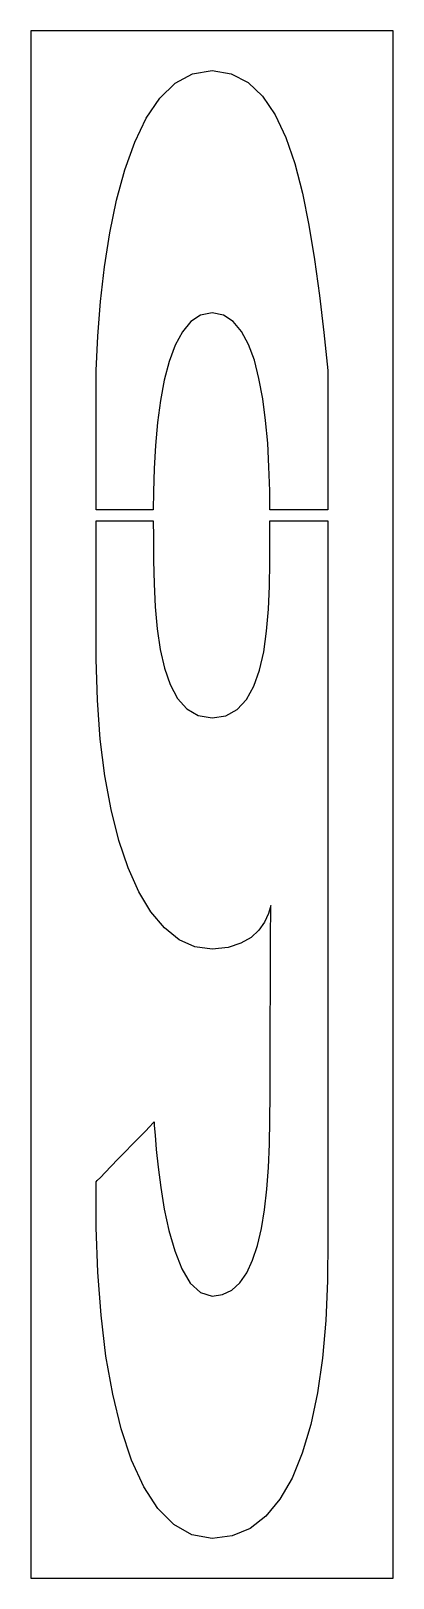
# Model space of a CAD drawing. Extents: x 0 to 25, y 0 to 107.
import ezdxf

# ---------------------------------------------------------------- set-up
doc = ezdxf.new("R2010")
doc.units = 0
doc.layers.add('CUT', color=7, linetype='Continuous')
doc.layers.add('OUTSIDE', color=1, linetype='Continuous')

msp = doc.modelspace()

# ---------------------------------------------------------------- linework, layer by layer
at = {"layer": 'CUT'}
for points in [[(16.435, 76.85), (16.345, 78.48), (16.205, 80.06), (16.005, 81.56), (15.745, 82.96), (15.425, 84.22), (15.015, 85.31), (14.535, 86.22), (13.955, 86.9), (13.285, 87.34), (12.505, 87.5), (11.715, 87.35), (11.035, 86.9), (10.455, 86.2), (9.955, 85.27), (9.545, 84.14), (9.205, 82.85), (8.935, 81.43), (8.735, 79.91), (8.595, 78.34), (8.495, 76.73), (8.455, 75.12), (8.447, 73.876), (4.495, 73.876), (4.495, 75.2), (4.495, 76.86), (4.495, 78.52), (4.495, 80.19), (4.495, 81.85), (4.495, 83.51), (4.615, 85.88), (4.805, 88.29), (5.085, 90.69), (5.455, 93.04), (5.915, 95.29), (6.485, 97.39), (7.165, 99.3), (7.965, 100.97), (8.895, 102.34), (9.955, 103.38), (11.155, 104.04), (12.505, 104.26), (13.835, 104.04), (14.995, 103.43), (15.995, 102.48), (16.855, 101.2), (17.595, 99.64), (18.215, 97.83), (18.745, 95.79), (19.185, 93.57), (19.575, 91.2), (19.915, 88.71), (20.215, 86.14), (20.505, 83.51), (20.505, 78.51), (20.505, 73.876), (16.501, 73.876), (16.485, 75.2)], [(6.945, 8.16), (6.225, 10.31), (5.645, 12.72), (5.175, 15.35), (4.835, 18.18), (4.605, 21.16), (4.495, 24.25), (4.495, 27.41), (4.575, 27.49), (4.795, 27.71), (5.125, 28.05), (5.545, 28.48), (6.005, 28.96), (6.505, 29.47), (6.995, 29.98), (7.465, 30.47), (7.875, 30.89), (8.205, 31.24), (8.425, 31.46), (8.495, 31.55), (8.515, 31.3), (8.565, 30.64), (8.655, 29.65), (8.785, 28.41), (8.965, 27.01), (9.205, 25.52), (9.525, 24.03), (9.925, 22.63), (10.415, 21.39), (10.995, 20.4), (11.695, 19.74), (12.505, 19.5), (13.225, 19.6), (13.865, 19.91), (14.415, 20.42), (14.895, 21.12), (15.305, 21.99), (15.635, 23.01), (15.915, 24.18), (16.135, 25.47), (16.295, 26.89), (16.405, 28.4), (16.475, 30.01), (16.505, 31.69), (16.515, 33.43), (16.515, 35.21), (16.525, 37), (16.525, 38.75), (16.535, 40.45), (16.535, 42.04), (16.535, 43.5), (16.545, 44.79), (16.555, 45.89), (16.555, 46.51), (16.395, 45.95), (16.125, 45.37), (15.735, 44.81), (15.195, 44.31), (14.495, 43.9), (13.605, 43.61), (12.505, 43.5), (11.325, 43.65), (10.225, 44.15), (9.215, 44.96), (8.285, 46.07), (7.455, 47.46), (6.715, 49.12), (6.075, 51.02), (5.535, 53.15), (5.105, 55.48), (4.785, 58.01), (4.585, 60.71), (4.495, 63.56), (4.495, 65.22), (4.495, 66.88), (4.495, 68.55), (4.495, 70.21), (4.495, 71.87), (4.495, 73.124), (8.448, 73.124), (8.455, 71.99), (8.465, 70.38), (8.505, 68.77), (8.585, 67.18), (8.715, 65.66), (8.925, 64.23), (9.215, 62.93), (9.605, 61.79), (10.115, 60.84), (10.755, 60.12), (11.545, 59.66), (12.505, 59.5), (13.455, 59.64), (14.245, 60.08), (14.885, 60.77), (15.395, 61.68), (15.785, 62.79), (16.075, 64.07), (16.275, 65.49), (16.395, 67.01), (16.475, 68.61), (16.505, 70.25), (16.505, 71.91), (16.505, 73.124), (20.505, 73.124), (20.505, 68.5), (20.505, 63.5), (20.505, 58.49), (20.505, 53.49), (20.505, 48.48), (20.505, 43.48), (20.505, 38.47), (20.505, 33.47), (20.505, 28.46), (20.505, 23.46), (20.485, 20.56), (20.355, 17.81), (20.125, 15.21), (19.775, 12.81), (19.315, 10.61), (18.725, 8.64), (18.025, 6.91), (17.185, 5.46), (16.225, 4.29), (15.125, 3.43), (13.885, 2.91), (12.505, 2.74), (11.115, 2.99), (9.875, 3.7), (8.765, 4.82), (7.785, 6.32)]]:
    msp.add_lwpolyline(points, close=True, dxfattribs=at)
at = {"layer": 'OUTSIDE'}
msp.add_lwpolyline([(0, 0), (25, 0), (25, 107), (0, 107)], close=True, dxfattribs=at)

doc.saveas('drawing.dxf')
